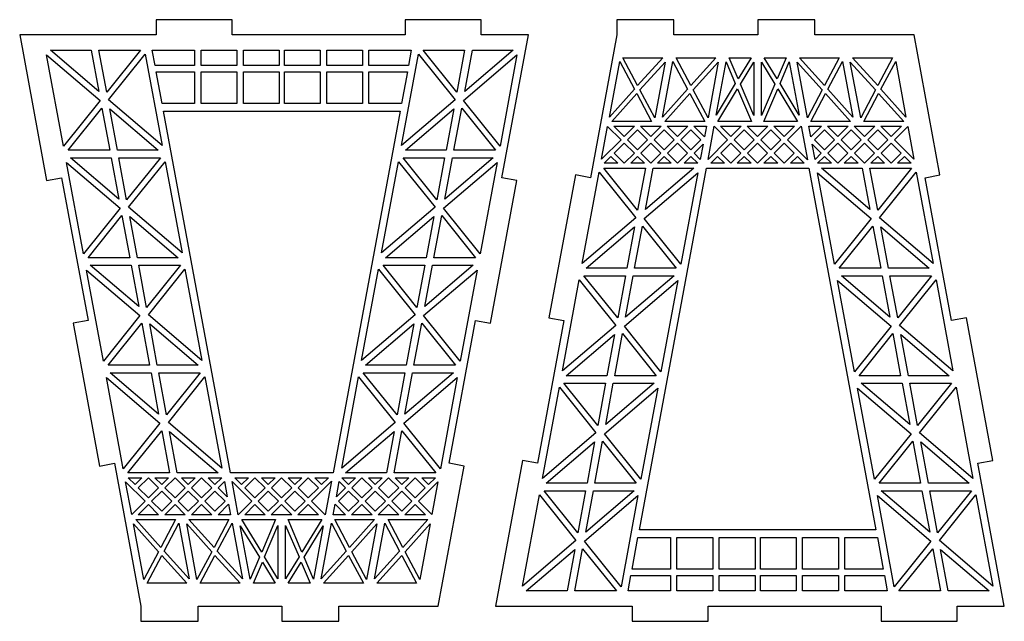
# Model space of a CAD drawing. Extents: x 0 to 1096, y 0 to 272.
# Drawn here: x 706.9 to 913.8, y 136.3 to 262.7 of the extents above; entities that cross this region are included whole.
import ezdxf

# ---------------------------------------------------------------- set-up
doc = ezdxf.new("R2010")
doc.units = 0
doc.layers.add('CYAN', color=4, linetype='CONTINUOUS')

msp = doc.modelspace()

# ---------------------------------------------------------------- linework, layer by layer
at = {"layer": 'CYAN'}
for p, q in [((751.54, 262.72), (735.54, 262.72)), ((735.54, 262.72), (735.54, 259.52)), ((751.54, 259.52), (751.54, 262.72)), ((803.86, 262.72), (787.86, 262.72)), ((787.86, 262.72), (787.86, 259.52)), ((803.86, 259.52), (803.86, 262.72)), ((844.34, 262.72), (832.34, 262.72)), ((832.34, 262.72), (832.34, 259.52)), ((844.34, 259.52), (844.34, 262.72)), ((873.94, 262.72), (861.94, 262.72)), ((861.94, 262.72), (861.94, 259.52)), ((873.94, 259.52), (873.94, 262.72)), ((706.86, 259.52), (712.52, 228.94)), ((735.54, 259.52), (706.86, 259.52)), ((787.86, 259.52), (751.54, 259.52)), ((813.76, 259.52), (803.86, 259.52)), ((808.2, 229.52), (813.76, 259.52)), ((832.34, 259.52), (826.78, 229.52)), ((861.94, 259.52), (844.34, 259.52)), ((894.8, 259.52), (873.94, 259.52)), ((900.24, 230.1), (894.8, 259.52)), ((712.52, 255.32), (723.76, 245.74)), ((716.08, 236.16), (712.52, 255.32)), ((713.32, 256.32), (721.9, 256.32)), ((723.5, 247.64), (713.32, 256.32)), ((721.9, 256.32), (723.5, 247.64)), ((723.52, 256.32), (732.26, 256.32)), ((725.16, 247.48), (723.52, 256.32)), ((732.26, 256.32), (725.16, 247.48)), ((725.54, 245.9), (733.24, 255.48)), ((733.24, 255.48), (736.78, 236.32)), ((734.72, 256.32), (743.62, 256.32)), ((735.3, 253.12), (734.72, 256.32)), ((743.62, 256.32), (743.62, 253.12)), ((744.98, 253.12), (744.98, 256.32)), ((744.98, 256.32), (752.5, 256.32)), ((752.5, 256.32), (752.5, 253.12)), ((753.86, 253.12), (753.86, 256.32)), ((753.86, 256.32), (761.38, 256.32)), ((761.38, 256.32), (761.38, 253.12)), ((762.5, 253.12), (762.5, 256.32)), ((762.5, 256.32), (770.02, 256.32)), ((770.02, 256.32), (770.02, 253.12)), ((771.38, 253.12), (771.38, 256.32)), ((771.38, 256.32), (778.9, 256.32)), ((778.9, 256.32), (778.9, 253.12)), ((780.26, 253.12), (780.26, 256.32)), ((780.26, 256.32), (789.16, 256.32)), ((787.1, 236.32), (790.64, 255.48)), ((789.16, 256.32), (788.58, 253.12)), ((790.64, 255.48), (798.34, 245.9)), ((791.62, 256.32), (800.36, 256.32)), ((798.72, 247.48), (791.62, 256.32)), ((800.36, 256.32), (798.72, 247.48)), ((800.12, 245.74), (811.36, 255.32)), ((810.56, 256.32), (800.38, 247.64)), ((800.38, 247.64), (801.98, 256.32)), ((801.98, 256.32), (810.56, 256.32)), ((811.36, 255.32), (807.8, 236.16)), ((836.72, 248.88), (833.62, 254.72)), ((833.62, 254.72), (842, 254.72)), ((842, 254.72), (836.72, 248.88)), ((847.9, 248.88), (844.8, 254.72)), ((844.8, 254.72), (853.18, 254.72)), ((853.18, 254.72), (847.9, 248.88)), ((857.86, 250.28), (855.98, 254.72)), ((855.98, 254.72), (860.58, 254.72)), ((860.58, 254.72), (857.86, 250.28)), ((866.02, 250.28), (863.3, 254.72)), ((863.3, 254.72), (867.9, 254.72)), ((867.9, 254.72), (866.02, 250.28)), ((875.98, 248.88), (870.7, 254.72)), ((870.7, 254.72), (879.08, 254.72)), ((879.08, 254.72), (875.98, 248.88)), ((887.16, 248.88), (881.88, 254.72)), ((881.88, 254.72), (890.26, 254.72)), ((890.26, 254.72), (887.16, 248.88)), ((743.62, 253.12), (735.3, 253.12)), ((752.5, 253.12), (744.98, 253.12)), ((761.38, 253.12), (753.86, 253.12)), ((770.02, 253.12), (762.5, 253.12)), ((778.9, 253.12), (771.38, 253.12)), ((788.58, 253.12), (780.26, 253.12)), ((830.78, 242.26), (832.94, 253.96)), ((832.94, 253.96), (836.04, 248.12)), ((837.2, 247.96), (842.48, 253.82)), ((842.48, 253.82), (840.3, 242.12)), ((841.96, 242.26), (844.12, 253.96)), ((844.12, 253.96), (847.22, 248.12)), ((848.38, 247.96), (853.66, 253.82)), ((853.66, 253.82), (851.5, 242.12)), ((853.22, 242.68), (855.3, 253.86)), ((855.3, 253.86), (857.24, 249.28)), ((858.32, 249.2), (861.14, 253.8)), ((861.14, 253.8), (861.14, 242.58)), ((862.74, 253.8), (865.56, 249.2)), ((862.74, 242.58), (862.74, 253.8)), ((866.64, 249.28), (868.58, 253.86)), ((868.58, 253.86), (870.66, 242.68)), ((870.22, 253.82), (875.5, 247.96)), ((872.38, 242.12), (870.22, 253.82)), ((876.66, 248.12), (879.76, 253.96)), ((879.76, 253.96), (881.92, 242.26)), ((881.4, 253.82), (886.68, 247.96)), ((883.58, 242.12), (881.4, 253.82)), ((887.84, 248.12), (890.94, 253.96)), ((890.94, 253.96), (893.1, 242.26)), ((735.56, 251.76), (743.62, 251.76)), ((736.78, 245.12), (735.56, 251.76)), ((743.62, 251.76), (743.62, 245.12)), ((744.98, 245.12), (744.98, 251.76)), ((744.98, 251.76), (752.5, 251.76)), ((752.5, 251.76), (752.5, 245.12)), ((753.86, 251.76), (761.38, 251.76)), ((753.86, 245.12), (753.86, 251.76)), ((761.38, 251.76), (761.38, 245.12)), ((762.5, 251.76), (770.02, 251.76)), ((762.5, 245.12), (762.5, 251.76)), ((770.02, 251.76), (770.02, 245.12)), ((771.38, 251.76), (778.9, 251.76)), ((771.38, 245.12), (771.38, 251.76)), ((778.9, 251.76), (778.9, 245.12)), ((780.26, 251.76), (788.32, 251.76)), ((780.26, 245.12), (780.26, 251.76)), ((788.32, 251.76), (787.1, 245.12)), ((857.24, 249.28), (853.22, 242.68)), ((861.14, 242.58), (858.32, 249.2)), ((865.56, 249.2), (862.74, 242.58)), ((870.66, 242.68), (866.64, 249.28)), ((836.04, 248.12), (830.78, 242.26)), ((831.26, 241.36), (836.52, 247.2)), ((836.52, 247.2), (839.62, 241.36)), ((840.3, 242.12), (837.2, 247.96)), ((847.22, 248.12), (841.96, 242.26)), ((842.44, 241.36), (847.7, 247.2)), ((847.7, 247.2), (850.8, 241.36)), ((851.5, 242.12), (848.38, 247.96)), ((853.54, 241.36), (857.72, 248.18)), ((857.72, 248.18), (860.62, 241.36)), ((863.26, 241.36), (866.16, 248.18)), ((866.16, 248.18), (870.34, 241.36)), ((875.5, 247.96), (872.38, 242.12)), ((873.08, 241.36), (876.18, 247.2)), ((876.18, 247.2), (881.44, 241.36)), ((881.92, 242.26), (876.66, 248.12)), ((886.68, 247.96), (883.58, 242.12)), ((884.26, 241.36), (887.36, 247.2)), ((887.36, 247.2), (892.62, 241.36)), ((893.1, 242.26), (887.84, 248.12)), ((723.76, 245.74), (716.08, 236.16)), ((717.04, 235.32), (724.14, 244.16)), ((724.14, 244.16), (725.78, 235.32)), ((736.78, 236.32), (725.54, 245.9)), ((743.62, 245.12), (736.78, 245.12)), ((752.5, 245.12), (744.98, 245.12)), ((761.38, 245.12), (753.86, 245.12)), ((770.02, 245.12), (762.5, 245.12)), ((778.9, 245.12), (771.38, 245.12)), ((787.1, 245.12), (780.26, 245.12)), ((798.34, 245.9), (787.1, 236.32)), ((798.1, 235.32), (799.74, 244.16)), ((799.74, 244.16), (806.84, 235.32)), ((807.8, 236.16), (800.12, 245.74)), ((727.42, 235.32), (725.8, 244)), ((725.8, 244), (735.98, 235.32)), ((737.08, 243.52), (786.8, 243.52)), ((751.16, 167.52), (737.08, 243.52)), ((786.8, 243.52), (772.72, 167.52)), ((787.9, 235.32), (798.08, 244)), ((798.08, 244), (796.46, 235.32)), ((829.12, 233.4), (830.4, 240.3)), ((830.4, 240.3), (833.22, 237.48)), ((839.62, 241.36), (831.26, 241.36)), ((833.9, 238.16), (831.74, 240.32)), ((831.74, 240.32), (836.06, 240.32)), ((836.06, 240.32), (833.9, 238.16)), ((837.34, 240.32), (841.66, 240.32)), ((839.5, 238.16), (837.34, 240.32)), ((841.66, 240.32), (839.5, 238.16)), ((850.8, 241.36), (842.44, 241.36)), ((845.1, 238.16), (842.94, 240.32)), ((842.94, 240.32), (847.26, 240.32)), ((847.26, 240.32), (845.1, 238.16)), ((850.74, 238.1), (848.54, 240.32)), ((848.54, 240.32), (851.16, 240.32)), ((851.16, 240.32), (850.74, 238.1)), ((851.5, 233.36), (852.78, 240.32)), ((852.78, 240.32), (855.62, 237.48)), ((860.62, 241.36), (853.54, 241.36)), ((856.3, 238.16), (854.14, 240.32)), ((854.14, 240.32), (858.46, 240.32)), ((858.46, 240.32), (856.3, 238.16)), ((861.9, 238.16), (859.74, 240.32)), ((859.74, 240.32), (864.06, 240.32)), ((864.06, 240.32), (861.9, 238.16)), ((870.34, 241.36), (863.26, 241.36)), ((867.5, 238.16), (865.34, 240.32)), ((865.34, 240.32), (869.66, 240.32)), ((869.66, 240.32), (867.5, 238.16)), ((868.18, 237.48), (871.08, 240.38)), ((871.08, 240.38), (872.4, 233.26)), ((873.14, 238.1), (872.72, 240.32)), ((872.72, 240.32), (875.34, 240.32)), ((881.44, 241.36), (873.08, 241.36)), ((875.34, 240.32), (873.14, 238.1)), ((878.78, 238.16), (876.62, 240.32)), ((876.62, 240.32), (880.94, 240.32)), ((880.94, 240.32), (878.78, 238.16)), ((884.38, 238.16), (882.22, 240.32)), ((882.22, 240.32), (886.54, 240.32)), ((892.62, 241.36), (884.26, 241.36)), ((886.54, 240.32), (884.38, 238.16)), ((889.98, 238.16), (887.82, 240.32)), ((887.82, 240.32), (892.14, 240.32)), ((892.14, 240.32), (889.98, 238.16)), ((890.66, 237.48), (893.48, 240.3)), ((893.48, 240.3), (894.76, 233.4)), ((834.58, 237.48), (836.7, 239.6)), ((836.7, 239.6), (838.82, 237.48)), ((840.18, 237.48), (842.3, 239.6)), ((842.3, 239.6), (844.42, 237.48)), ((845.78, 237.48), (847.9, 239.6)), ((847.9, 239.6), (850.02, 237.48)), ((856.98, 237.48), (859.1, 239.6)), ((859.1, 239.6), (861.22, 237.48)), ((862.58, 237.48), (864.7, 239.6)), ((864.7, 239.6), (866.82, 237.48)), ((873.86, 237.48), (875.98, 239.6)), ((875.98, 239.6), (878.1, 237.48)), ((879.46, 237.48), (881.58, 239.6)), ((881.58, 239.6), (883.7, 237.48)), ((885.06, 237.48), (887.18, 239.6)), ((887.18, 239.6), (889.3, 237.48)), ((833.22, 237.48), (829.12, 233.4)), ((831.78, 234.68), (833.9, 236.8)), ((833.9, 236.8), (836.02, 234.68)), ((836.7, 235.36), (834.58, 237.48)), ((838.82, 237.48), (836.7, 235.36)), ((837.38, 234.68), (839.5, 236.8)), ((839.5, 236.8), (841.62, 234.68)), ((842.3, 235.36), (840.18, 237.48)), ((844.42, 237.48), (842.3, 235.36)), ((842.98, 234.68), (845.1, 236.8)), ((845.1, 236.8), (847.22, 234.68)), ((847.9, 235.36), (845.78, 237.48)), ((850.02, 237.48), (847.9, 235.36)), ((848.58, 234.68), (850.46, 236.56)), ((850.46, 236.56), (849.88, 233.38)), ((855.62, 237.48), (851.5, 233.36)), ((854.18, 234.68), (856.3, 236.8)), ((856.3, 236.8), (858.42, 234.68)), ((859.1, 235.36), (856.98, 237.48)), ((861.22, 237.48), (859.1, 235.36)), ((859.78, 234.68), (861.9, 236.8)), ((861.9, 236.8), (864.02, 234.68)), ((864.7, 235.36), (862.58, 237.48)), ((866.82, 237.48), (864.7, 235.36)), ((865.38, 234.68), (867.5, 236.8)), ((867.5, 236.8), (869.62, 234.68)), ((872.4, 233.26), (868.18, 237.48)), ((874, 233.38), (873.42, 236.56)), ((873.42, 236.56), (875.3, 234.68)), ((875.98, 235.36), (873.86, 237.48)), ((878.1, 237.48), (875.98, 235.36)), ((876.66, 234.68), (878.78, 236.8)), ((878.78, 236.8), (880.9, 234.68)), ((881.58, 235.36), (879.46, 237.48)), ((883.7, 237.48), (881.58, 235.36)), ((882.26, 234.68), (884.38, 236.8)), ((884.38, 236.8), (886.5, 234.68)), ((887.18, 235.36), (885.06, 237.48)), ((889.3, 237.48), (887.18, 235.36)), ((887.86, 234.68), (889.98, 236.8)), ((889.98, 236.8), (892.1, 234.68)), ((894.76, 233.4), (890.66, 237.48)), ((725.78, 235.32), (717.04, 235.32)), ((735.98, 235.32), (727.42, 235.32)), ((796.46, 235.32), (787.9, 235.32)), ((806.84, 235.32), (798.1, 235.32)), ((829.66, 232.56), (831.1, 234)), ((831.1, 234), (832.54, 232.56)), ((833.9, 232.56), (831.78, 234.68)), ((836.02, 234.68), (833.9, 232.56)), ((835.26, 232.56), (836.7, 234)), ((836.7, 234), (838.14, 232.56)), ((839.5, 232.56), (837.38, 234.68)), ((841.62, 234.68), (839.5, 232.56)), ((840.86, 232.56), (842.3, 234)), ((842.3, 234), (843.74, 232.56)), ((845.1, 232.56), (842.98, 234.68)), ((847.22, 234.68), (845.1, 232.56)), ((846.46, 232.56), (847.9, 234)), ((847.9, 234), (849.34, 232.56)), ((849.88, 233.38), (848.58, 234.68)), ((852.06, 232.56), (853.5, 234)), ((853.5, 234), (854.94, 232.56)), ((856.3, 232.56), (854.18, 234.68)), ((858.42, 234.68), (856.3, 232.56)), ((857.66, 232.56), (859.1, 234)), ((859.1, 234), (860.54, 232.56)), ((861.9, 232.56), (859.78, 234.68)), ((864.02, 234.68), (861.9, 232.56)), ((863.26, 232.56), (864.7, 234)), ((864.7, 234), (866.14, 232.56)), ((867.5, 232.56), (865.38, 234.68)), ((869.62, 234.68), (867.5, 232.56)), ((868.86, 232.56), (870.3, 234)), ((870.3, 234), (871.74, 232.56)), ((875.3, 234.68), (874, 233.38)), ((874.54, 232.56), (875.98, 234)), ((875.98, 234), (877.42, 232.56)), ((878.78, 232.56), (876.66, 234.68)), ((880.9, 234.68), (878.78, 232.56)), ((880.14, 232.56), (881.58, 234)), ((881.58, 234), (883.02, 232.56)), ((884.38, 232.56), (882.26, 234.68)), ((886.5, 234.68), (884.38, 232.56)), ((885.74, 232.56), (887.18, 234)), ((887.18, 234), (888.62, 232.56)), ((889.98, 232.56), (887.86, 234.68)), ((892.1, 234.68), (889.98, 232.56)), ((891.34, 232.56), (892.78, 234)), ((892.78, 234), (894.22, 232.56)), ((720.26, 213.56), (716.7, 232.72)), ((716.7, 232.72), (727.96, 223.14)), ((727.68, 225.04), (717.52, 233.72)), ((717.52, 233.72), (726.08, 233.72)), ((726.08, 233.72), (727.68, 225.04)), ((729.34, 224.88), (727.72, 233.72)), ((727.72, 233.72), (736.44, 233.72)), ((736.44, 233.72), (729.34, 224.88)), ((729.72, 223.3), (737.42, 232.88)), ((737.42, 232.88), (740.98, 213.72)), ((782.9, 213.72), (786.46, 232.88)), ((786.46, 232.88), (794.16, 223.3)), ((794.54, 224.88), (787.44, 233.72)), ((787.44, 233.72), (796.16, 233.72)), ((796.16, 233.72), (794.54, 224.88)), ((795.92, 223.14), (807.18, 232.72)), ((806.36, 233.72), (796.2, 225.04)), ((796.2, 225.04), (797.8, 233.72)), ((797.8, 233.72), (806.36, 233.72)), ((807.18, 232.72), (803.62, 213.56)), ((832.54, 232.56), (829.66, 232.56)), ((838.14, 232.56), (835.26, 232.56)), ((843.74, 232.56), (840.86, 232.56)), ((849.34, 232.56), (846.46, 232.56)), ((854.94, 232.56), (852.06, 232.56)), ((860.54, 232.56), (857.66, 232.56)), ((866.14, 232.56), (863.26, 232.56)), ((871.74, 232.56), (868.86, 232.56)), ((877.42, 232.56), (874.54, 232.56)), ((883.02, 232.56), (880.14, 232.56)), ((888.62, 232.56), (885.74, 232.56)), ((894.22, 232.56), (891.34, 232.56)), ((823.64, 230.1), (818.08, 200.1)), ((826.78, 229.52), (823.64, 230.1)), ((825.08, 211.52), (828.62, 230.68)), ((828.62, 230.68), (836.32, 221.1)), ((836.7, 222.68), (829.6, 231.52)), ((829.6, 231.52), (838.34, 231.52)), ((838.34, 231.52), (836.7, 222.68)), ((837.08, 155.52), (851.16, 231.52)), ((838.1, 220.94), (849.34, 230.52)), ((848.54, 231.52), (838.36, 222.84)), ((838.36, 222.84), (839.96, 231.52)), ((839.96, 231.52), (848.54, 231.52)), ((849.34, 230.52), (845.8, 211.36)), ((851.16, 231.52), (872.72, 231.52)), ((872.72, 231.52), (886.8, 155.52)), ((878.08, 211.36), (874.54, 230.52)), ((874.54, 230.52), (885.78, 220.94)), ((885.52, 222.84), (875.34, 231.52)), ((875.34, 231.52), (883.92, 231.52)), ((883.92, 231.52), (885.52, 222.84)), ((887.18, 222.68), (885.54, 231.52)), ((885.54, 231.52), (894.28, 231.52)), ((894.28, 231.52), (887.18, 222.68)), ((887.56, 221.1), (895.26, 230.68)), ((895.26, 230.68), (898.8, 211.52)), ((897.1, 229.52), (900.24, 230.1)), ((712.52, 228.94), (715.68, 229.52)), ((715.68, 229.52), (721.22, 199.52)), ((805.8, 198.94), (811.36, 228.94)), ((811.36, 228.94), (808.2, 229.52)), ((902.66, 199.52), (897.1, 229.52)), ((727.96, 223.14), (720.26, 213.56)), ((721.24, 212.72), (728.34, 221.56)), ((728.34, 221.56), (729.98, 212.72)), ((740.98, 213.72), (729.72, 223.3)), ((731.6, 212.72), (730, 221.4)), ((730, 221.4), (740.18, 212.72)), ((794.16, 223.3), (782.9, 213.72)), ((783.7, 212.72), (793.88, 221.4)), ((793.88, 221.4), (792.28, 212.72)), ((793.9, 212.72), (795.54, 221.56)), ((795.54, 221.56), (802.64, 212.72)), ((803.62, 213.56), (795.92, 223.14)), ((836.32, 221.1), (825.08, 211.52)), ((836.08, 210.52), (837.72, 219.36)), ((837.72, 219.36), (844.82, 210.52)), ((845.8, 211.36), (838.1, 220.94)), ((885.78, 220.94), (878.08, 211.36)), ((879.06, 210.52), (886.16, 219.36)), ((886.16, 219.36), (887.8, 210.52)), ((898.8, 211.52), (887.56, 221.1)), ((825.88, 210.52), (836.06, 219.2)), ((836.06, 219.2), (834.46, 210.52)), ((889.42, 210.52), (887.82, 219.2)), ((887.82, 219.2), (898, 210.52)), ((729.98, 212.72), (721.24, 212.72)), ((731.88, 202.44), (721.7, 211.12)), ((721.7, 211.12), (730.26, 211.12)), ((730.26, 211.12), (731.88, 202.44)), ((740.18, 212.72), (731.6, 212.72)), ((733.54, 202.28), (731.9, 211.12)), ((731.9, 211.12), (740.64, 211.12)), ((740.64, 211.12), (733.54, 202.28)), ((790.34, 202.28), (783.24, 211.12)), ((783.24, 211.12), (791.98, 211.12)), ((792.28, 212.72), (783.7, 212.72)), ((791.98, 211.12), (790.34, 202.28)), ((802.18, 211.12), (792, 202.44)), ((792, 202.44), (793.62, 211.12)), ((793.62, 211.12), (802.18, 211.12)), ((802.64, 212.72), (793.9, 212.72)), ((724.44, 190.96), (720.9, 210.12)), ((720.9, 210.12), (732.14, 200.54)), ((733.92, 200.7), (741.6, 210.28)), ((741.6, 210.28), (745.16, 191.12)), ((778.72, 191.12), (782.28, 210.28)), ((782.28, 210.28), (789.96, 200.7)), ((791.74, 200.54), (802.98, 210.12)), ((802.98, 210.12), (799.44, 190.96)), ((834.46, 210.52), (825.88, 210.52)), ((844.82, 210.52), (836.08, 210.52)), ((887.8, 210.52), (879.06, 210.52)), ((898, 210.52), (889.42, 210.52)), ((820.9, 188.92), (824.44, 208.08)), ((824.44, 208.08), (832.14, 198.5)), ((832.52, 200.08), (825.42, 208.92)), ((825.42, 208.92), (834.16, 208.92)), ((834.16, 208.92), (832.52, 200.08)), ((833.92, 198.34), (845.16, 207.92)), ((844.36, 208.92), (834.18, 200.24)), ((834.18, 200.24), (835.78, 208.92)), ((835.78, 208.92), (844.36, 208.92)), ((845.16, 207.92), (841.6, 188.76)), ((882.28, 188.76), (878.72, 207.92)), ((878.72, 207.92), (889.96, 198.34)), ((889.7, 200.24), (879.52, 208.92)), ((879.52, 208.92), (888.1, 208.92)), ((888.1, 208.92), (889.7, 200.24)), ((891.36, 200.08), (889.72, 208.92)), ((889.72, 208.92), (898.46, 208.92)), ((898.46, 208.92), (891.36, 200.08)), ((891.74, 198.5), (899.44, 208.08)), ((899.44, 208.08), (902.98, 188.92)), ((745.16, 191.12), (733.92, 200.7)), ((789.96, 200.7), (778.72, 191.12)), ((721.22, 199.52), (718.08, 198.94)), ((718.08, 198.94), (723.64, 168.94)), ((732.14, 200.54), (724.44, 190.96)), ((725.42, 190.12), (732.52, 198.96)), ((732.52, 198.96), (734.16, 190.12)), ((735.78, 190.12), (734.18, 198.8)), ((734.18, 198.8), (744.36, 190.12)), ((779.52, 190.12), (789.7, 198.8)), ((789.7, 198.8), (788.1, 190.12)), ((789.72, 190.12), (791.36, 198.96)), ((791.36, 198.96), (798.46, 190.12)), ((799.44, 190.96), (791.74, 200.54)), ((797.1, 169.52), (802.66, 199.52)), ((802.66, 199.52), (805.8, 198.94)), ((821.22, 199.52), (815.68, 169.52)), ((818.08, 200.1), (821.22, 199.52)), ((905.8, 200.1), (902.66, 199.52)), ((911.36, 170.1), (905.8, 200.1)), ((832.14, 198.5), (820.9, 188.92)), ((821.7, 187.92), (831.88, 196.6)), ((831.88, 196.6), (830.26, 187.92)), ((831.9, 187.92), (833.54, 196.76)), ((833.54, 196.76), (840.64, 187.92)), ((841.6, 188.76), (833.92, 198.34)), ((889.96, 198.34), (882.28, 188.76)), ((883.24, 187.92), (890.34, 196.76)), ((890.34, 196.76), (891.98, 187.92)), ((902.98, 188.92), (891.74, 198.5)), ((893.62, 187.92), (892, 196.6)), ((892, 196.6), (902.18, 187.92)), ((734.16, 190.12), (725.42, 190.12)), ((736.06, 179.84), (725.88, 188.52)), ((725.88, 188.52), (734.46, 188.52)), ((734.46, 188.52), (736.06, 179.84)), ((744.36, 190.12), (735.78, 190.12)), ((737.72, 179.68), (736.08, 188.52)), ((736.08, 188.52), (744.82, 188.52)), ((744.82, 188.52), (737.72, 179.68)), ((786.16, 179.68), (779.06, 188.52)), ((779.06, 188.52), (787.8, 188.52)), ((788.1, 190.12), (779.52, 190.12)), ((787.8, 188.52), (786.16, 179.68)), ((798, 188.52), (787.82, 179.84)), ((787.82, 179.84), (789.42, 188.52)), ((789.42, 188.52), (798, 188.52)), ((798.46, 190.12), (789.72, 190.12)), ((728.62, 168.36), (725.08, 187.52)), ((725.08, 187.52), (736.32, 177.94)), ((738.1, 178.1), (745.8, 187.68)), ((745.8, 187.68), (749.34, 168.52)), ((774.54, 168.52), (778.08, 187.68)), ((778.08, 187.68), (785.78, 178.1)), ((787.56, 177.94), (798.8, 187.52)), ((798.8, 187.52), (795.26, 168.36)), ((828.34, 177.48), (821.24, 186.32)), ((821.24, 186.32), (829.98, 186.32)), ((830.26, 187.92), (821.7, 187.92)), ((829.98, 186.32), (828.34, 177.48)), ((840.18, 186.32), (830, 177.64)), ((830, 177.64), (831.6, 186.32)), ((831.6, 186.32), (840.18, 186.32)), ((840.64, 187.92), (831.9, 187.92)), ((891.98, 187.92), (883.24, 187.92)), ((893.88, 177.64), (883.7, 186.32)), ((883.7, 186.32), (892.28, 186.32)), ((892.28, 186.32), (893.88, 177.64)), ((902.18, 187.92), (893.62, 187.92)), ((895.54, 177.48), (893.9, 186.32)), ((893.9, 186.32), (902.64, 186.32)), ((902.64, 186.32), (895.54, 177.48)), ((816.7, 166.32), (820.26, 185.48)), ((820.26, 185.48), (827.96, 175.9)), ((829.72, 175.74), (840.98, 185.32)), ((840.98, 185.32), (837.42, 166.16)), ((886.46, 166.16), (882.9, 185.32)), ((882.9, 185.32), (894.16, 175.74)), ((895.92, 175.9), (903.62, 185.48)), ((903.62, 185.48), (907.18, 166.32)), ((736.32, 177.94), (728.62, 168.36)), ((749.34, 168.52), (738.1, 178.1)), ((785.78, 178.1), (774.54, 168.52)), ((795.26, 168.36), (787.56, 177.94)), ((729.6, 167.52), (736.7, 176.36)), ((736.7, 176.36), (738.34, 167.52)), ((739.96, 167.52), (738.36, 176.2)), ((738.36, 176.2), (748.54, 167.52)), ((775.34, 167.52), (785.52, 176.2)), ((785.52, 176.2), (783.92, 167.52)), ((785.54, 167.52), (787.18, 176.36)), ((787.18, 176.36), (794.28, 167.52)), ((827.96, 175.9), (816.7, 166.32)), ((907.18, 166.32), (895.92, 175.9)), ((817.52, 165.32), (827.68, 174)), ((827.68, 174), (826.08, 165.32)), ((827.72, 165.32), (829.34, 174.16)), ((829.34, 174.16), (836.44, 165.32)), ((837.42, 166.16), (829.72, 175.74)), ((894.16, 175.74), (886.46, 166.16)), ((887.44, 165.32), (894.54, 174.16)), ((894.54, 174.16), (896.16, 165.32)), ((897.8, 165.32), (896.2, 174)), ((896.2, 174), (906.36, 165.32)), ((812.52, 170.1), (806.86, 139.52)), ((815.68, 169.52), (812.52, 170.1)), ((908.2, 169.52), (911.36, 170.1)), ((723.64, 168.94), (726.78, 169.52)), ((726.78, 169.52), (732.34, 139.52)), ((794.8, 139.52), (800.24, 168.94)), ((800.24, 168.94), (797.1, 169.52)), ((913.76, 139.52), (908.2, 169.52)), ((730.4, 158.74), (729.12, 165.64)), ((729.12, 165.64), (733.22, 161.56)), ((738.34, 167.52), (729.6, 167.52)), ((731.1, 165.04), (729.66, 166.48)), ((729.66, 166.48), (732.54, 166.48)), ((732.54, 166.48), (731.1, 165.04)), ((731.78, 164.36), (733.9, 166.48)), ((733.9, 166.48), (736.02, 164.36)), ((736.7, 165.04), (735.26, 166.48)), ((735.26, 166.48), (738.14, 166.48)), ((738.14, 166.48), (736.7, 165.04)), ((737.38, 164.36), (739.5, 166.48)), ((739.5, 166.48), (741.62, 164.36)), ((748.54, 167.52), (739.96, 167.52)), ((742.3, 165.04), (740.86, 166.48)), ((740.86, 166.48), (743.74, 166.48)), ((743.74, 166.48), (742.3, 165.04)), ((742.98, 164.36), (745.1, 166.48)), ((745.1, 166.48), (747.22, 164.36)), ((747.9, 165.04), (746.46, 166.48)), ((746.46, 166.48), (749.34, 166.48)), ((749.34, 166.48), (747.9, 165.04)), ((748.58, 164.36), (749.88, 165.66)), ((749.88, 165.66), (750.46, 162.48)), ((772.72, 167.52), (751.16, 167.52)), ((752.78, 158.72), (751.5, 165.68)), ((751.5, 165.68), (755.62, 161.56)), ((753.5, 165.04), (752.06, 166.48)), ((752.06, 166.48), (754.94, 166.48)), ((754.94, 166.48), (753.5, 165.04)), ((754.18, 164.36), (756.3, 166.48)), ((756.3, 166.48), (758.42, 164.36)), ((759.1, 165.04), (757.66, 166.48)), ((757.66, 166.48), (760.54, 166.48)), ((760.54, 166.48), (759.1, 165.04)), ((759.78, 164.36), (761.9, 166.48)), ((761.9, 166.48), (764.02, 164.36)), ((764.7, 165.04), (763.26, 166.48)), ((763.26, 166.48), (766.14, 166.48)), ((766.14, 166.48), (764.7, 165.04)), ((765.38, 164.36), (767.5, 166.48)), ((767.5, 166.48), (769.62, 164.36)), ((768.18, 161.56), (772.4, 165.78)), ((770.3, 165.04), (768.86, 166.48)), ((768.86, 166.48), (771.74, 166.48)), ((771.74, 166.48), (770.3, 165.04)), ((772.4, 165.78), (771.08, 158.66)), ((773.42, 162.48), (774, 165.66)), ((774, 165.66), (775.3, 164.36)), ((775.98, 165.04), (774.54, 166.48)), ((774.54, 166.48), (777.42, 166.48)), ((783.92, 167.52), (775.34, 167.52)), ((777.42, 166.48), (775.98, 165.04)), ((776.66, 164.36), (778.78, 166.48)), ((778.78, 166.48), (780.9, 164.36)), ((781.58, 165.04), (780.14, 166.48)), ((780.14, 166.48), (783.02, 166.48)), ((783.02, 166.48), (781.58, 165.04)), ((782.26, 164.36), (784.38, 166.48)), ((784.38, 166.48), (786.5, 164.36)), ((794.28, 167.52), (785.54, 167.52)), ((785.74, 166.48), (788.62, 166.48)), ((787.18, 165.04), (785.74, 166.48)), ((788.62, 166.48), (787.18, 165.04)), ((787.86, 164.36), (789.98, 166.48)), ((789.98, 166.48), (792.1, 164.36)), ((790.66, 161.56), (794.76, 165.64)), ((792.78, 165.04), (791.34, 166.48)), ((791.34, 166.48), (794.22, 166.48)), ((794.22, 166.48), (792.78, 165.04)), ((794.76, 165.64), (793.48, 158.74)), ((733.9, 162.24), (731.78, 164.36)), ((736.02, 164.36), (733.9, 162.24)), ((734.58, 161.56), (736.7, 163.68)), ((736.7, 163.68), (738.82, 161.56)), ((739.5, 162.24), (737.38, 164.36)), ((741.62, 164.36), (739.5, 162.24)), ((740.18, 161.56), (742.3, 163.68)), ((742.3, 163.68), (744.42, 161.56)), ((745.1, 162.24), (742.98, 164.36)), ((747.22, 164.36), (745.1, 162.24)), ((745.78, 161.56), (747.9, 163.68)), ((747.9, 163.68), (750.02, 161.56)), ((750.46, 162.48), (748.58, 164.36)), ((756.3, 162.24), (754.18, 164.36)), ((758.42, 164.36), (756.3, 162.24)), ((756.98, 161.56), (759.1, 163.68)), ((759.1, 163.68), (761.22, 161.56)), ((761.9, 162.24), (759.78, 164.36)), ((764.02, 164.36), (761.9, 162.24)), ((762.58, 161.56), (764.7, 163.68)), ((764.7, 163.68), (766.82, 161.56)), ((767.5, 162.24), (765.38, 164.36)), ((769.62, 164.36), (767.5, 162.24)), ((775.3, 164.36), (773.42, 162.48)), ((773.86, 161.56), (775.98, 163.68)), ((775.98, 163.68), (778.1, 161.56)), ((778.78, 162.24), (776.66, 164.36)), ((780.9, 164.36), (778.78, 162.24)), ((779.46, 161.56), (781.58, 163.68)), ((781.58, 163.68), (783.7, 161.56)), ((784.38, 162.24), (782.26, 164.36)), ((786.5, 164.36), (784.38, 162.24)), ((785.06, 161.56), (787.18, 163.68)), ((787.18, 163.68), (789.3, 161.56)), ((789.98, 162.24), (787.86, 164.36)), ((792.1, 164.36), (789.98, 162.24)), ((824.14, 154.88), (817.04, 163.72)), ((817.04, 163.72), (825.78, 163.72)), ((826.08, 165.32), (817.52, 165.32)), ((825.78, 163.72), (824.14, 154.88)), ((835.98, 163.72), (825.8, 155.04)), ((825.8, 155.04), (827.42, 163.72)), ((827.42, 163.72), (835.98, 163.72)), ((836.44, 165.32), (827.72, 165.32)), ((896.16, 165.32), (887.44, 165.32)), ((898.08, 155.04), (887.9, 163.72)), ((887.9, 163.72), (896.46, 163.72)), ((896.46, 163.72), (898.08, 155.04)), ((906.36, 165.32), (897.8, 165.32)), ((899.74, 154.88), (898.1, 163.72)), ((898.1, 163.72), (906.84, 163.72)), ((906.84, 163.72), (899.74, 154.88)), ((733.22, 161.56), (730.4, 158.74)), ((736.7, 159.44), (734.58, 161.56)), ((738.82, 161.56), (736.7, 159.44)), ((742.3, 159.44), (740.18, 161.56)), ((744.42, 161.56), (742.3, 159.44)), ((747.9, 159.44), (745.78, 161.56)), ((750.02, 161.56), (747.9, 159.44)), ((755.62, 161.56), (752.78, 158.72)), ((759.1, 159.44), (756.98, 161.56)), ((761.22, 161.56), (759.1, 159.44)), ((764.7, 159.44), (762.58, 161.56)), ((766.82, 161.56), (764.7, 159.44)), ((771.08, 158.66), (768.18, 161.56)), ((775.98, 159.44), (773.86, 161.56)), ((778.1, 161.56), (775.98, 159.44)), ((781.58, 159.44), (779.46, 161.56)), ((783.7, 161.56), (781.58, 159.44)), ((787.18, 159.44), (785.06, 161.56)), ((789.3, 161.56), (787.18, 159.44)), ((793.48, 158.74), (790.66, 161.56)), ((812.52, 143.72), (816.08, 162.88)), ((816.08, 162.88), (823.76, 153.3)), ((825.54, 153.14), (836.78, 162.72)), ((836.78, 162.72), (833.24, 143.56)), ((890.64, 143.56), (887.1, 162.72)), ((887.1, 162.72), (898.34, 153.14)), ((900.12, 153.3), (907.8, 162.88)), ((907.8, 162.88), (911.36, 143.72)), ((731.74, 158.72), (733.9, 160.88)), ((733.9, 160.88), (736.06, 158.72)), ((737.34, 158.72), (739.5, 160.88)), ((739.5, 160.88), (741.66, 158.72)), ((742.94, 158.72), (745.1, 160.88)), ((745.1, 160.88), (747.26, 158.72)), ((748.54, 158.72), (750.74, 160.94)), ((750.74, 160.94), (751.16, 158.72)), ((754.14, 158.72), (756.3, 160.88)), ((756.3, 160.88), (758.46, 158.72)), ((759.74, 158.72), (761.9, 160.88)), ((761.9, 160.88), (764.06, 158.72)), ((765.34, 158.72), (767.5, 160.88)), ((767.5, 160.88), (769.66, 158.72)), ((772.72, 158.72), (773.14, 160.94)), ((773.14, 160.94), (775.34, 158.72)), ((776.62, 158.72), (778.78, 160.88)), ((778.78, 160.88), (780.94, 158.72)), ((782.22, 158.72), (784.38, 160.88)), ((784.38, 160.88), (786.54, 158.72)), ((787.82, 158.72), (789.98, 160.88)), ((789.98, 160.88), (792.14, 158.72)), ((731.26, 157.68), (739.62, 157.68)), ((736.52, 151.84), (731.26, 157.68)), ((736.06, 158.72), (731.74, 158.72)), ((739.62, 157.68), (736.52, 151.84)), ((741.66, 158.72), (737.34, 158.72)), ((747.7, 151.84), (742.44, 157.68)), ((742.44, 157.68), (750.8, 157.68)), ((747.26, 158.72), (742.94, 158.72)), ((750.8, 157.68), (747.7, 151.84)), ((751.16, 158.72), (748.54, 158.72)), ((757.72, 150.86), (753.54, 157.68)), ((753.54, 157.68), (760.62, 157.68)), ((758.46, 158.72), (754.14, 158.72)), ((760.62, 157.68), (757.72, 150.86)), ((764.06, 158.72), (759.74, 158.72)), ((766.16, 150.86), (763.26, 157.68)), ((763.26, 157.68), (770.34, 157.68)), ((769.66, 158.72), (765.34, 158.72)), ((770.34, 157.68), (766.16, 150.86)), ((775.34, 158.72), (772.72, 158.72)), ((776.18, 151.84), (773.08, 157.68)), ((773.08, 157.68), (781.44, 157.68)), ((781.44, 157.68), (776.18, 151.84)), ((780.94, 158.72), (776.62, 158.72)), ((786.54, 158.72), (782.22, 158.72)), ((787.36, 151.84), (784.26, 157.68)), ((784.26, 157.68), (792.62, 157.68)), ((792.62, 157.68), (787.36, 151.84)), ((792.14, 158.72), (787.82, 158.72)), ((732.94, 145.08), (730.78, 156.78)), ((730.78, 156.78), (736.04, 150.92)), ((737.2, 151.08), (740.3, 156.92)), ((740.3, 156.92), (742.48, 145.22)), ((741.96, 156.78), (747.22, 150.92)), ((744.12, 145.08), (741.96, 156.78)), ((748.38, 151.08), (751.5, 156.92)), ((751.5, 156.92), (753.66, 145.22)), ((753.22, 156.36), (757.24, 149.76)), ((755.3, 145.18), (753.22, 156.36)), ((758.32, 149.84), (761.14, 156.46)), ((761.14, 156.46), (761.14, 145.24)), ((762.74, 156.46), (765.56, 149.84)), ((762.74, 145.24), (762.74, 156.46)), ((766.64, 149.76), (770.66, 156.36)), ((770.66, 156.36), (768.58, 145.18)), ((770.22, 145.22), (772.38, 156.92)), ((772.38, 156.92), (775.5, 151.08)), ((776.66, 150.92), (781.92, 156.78)), ((781.92, 156.78), (779.76, 145.08)), ((781.4, 145.22), (783.58, 156.92)), ((783.58, 156.92), (786.68, 151.08)), ((787.84, 150.92), (793.1, 156.78)), ((793.1, 156.78), (790.94, 145.08)), ((886.8, 155.52), (837.08, 155.52)), ((823.76, 153.3), (812.52, 143.72)), ((833.24, 143.56), (825.54, 153.14)), ((835.56, 147.28), (836.78, 153.92)), ((836.78, 153.92), (843.62, 153.92)), ((843.62, 153.92), (843.62, 147.28)), ((844.98, 153.92), (852.5, 153.92)), ((844.98, 147.28), (844.98, 153.92)), ((852.5, 153.92), (852.5, 147.28)), ((853.86, 147.28), (853.86, 153.92)), ((853.86, 153.92), (861.38, 153.92)), ((861.38, 153.92), (861.38, 147.28)), ((862.5, 147.28), (862.5, 153.92)), ((862.5, 153.92), (870.02, 153.92)), ((870.02, 153.92), (870.02, 147.28)), ((871.38, 147.28), (871.38, 153.92)), ((871.38, 153.92), (878.9, 153.92)), ((878.9, 153.92), (878.9, 147.28)), ((880.26, 147.28), (880.26, 153.92)), ((880.26, 153.92), (887.1, 153.92)), ((887.1, 153.92), (888.32, 147.28)), ((898.34, 153.14), (890.64, 143.56)), ((911.36, 143.72), (900.12, 153.3)), ((742.48, 145.22), (737.2, 151.08)), ((753.66, 145.22), (748.38, 151.08)), ((775.5, 151.08), (770.22, 145.22)), ((786.68, 151.08), (781.4, 145.22)), ((813.32, 142.72), (823.5, 151.4)), ((823.5, 151.4), (821.9, 142.72)), ((823.52, 142.72), (825.16, 151.56)), ((825.16, 151.56), (832.26, 142.72)), ((891.62, 142.72), (898.72, 151.56)), ((898.72, 151.56), (900.36, 142.72)), ((901.98, 142.72), (900.38, 151.4)), ((900.38, 151.4), (910.56, 142.72)), ((736.04, 150.92), (732.94, 145.08)), ((733.62, 144.32), (736.72, 150.16)), ((736.72, 150.16), (742, 144.32)), ((747.22, 150.92), (744.12, 145.08)), ((744.8, 144.32), (747.9, 150.16)), ((747.9, 150.16), (753.18, 144.32)), ((757.24, 149.76), (755.3, 145.18)), ((761.14, 145.24), (758.32, 149.84)), ((765.56, 149.84), (762.74, 145.24)), ((768.58, 145.18), (766.64, 149.76)), ((770.7, 144.32), (775.98, 150.16)), ((775.98, 150.16), (779.08, 144.32)), ((779.76, 145.08), (776.66, 150.92)), ((781.88, 144.32), (787.16, 150.16)), ((787.16, 150.16), (790.26, 144.32)), ((790.94, 145.08), (787.84, 150.92)), ((755.98, 144.32), (757.86, 148.76)), ((757.86, 148.76), (760.58, 144.32)), ((763.3, 144.32), (766.02, 148.76)), ((766.02, 148.76), (767.9, 144.32)), ((843.62, 147.28), (835.56, 147.28)), ((852.5, 147.28), (844.98, 147.28)), ((861.38, 147.28), (853.86, 147.28)), ((870.02, 147.28), (862.5, 147.28)), ((878.9, 147.28), (871.38, 147.28)), ((888.32, 147.28), (880.26, 147.28)), ((834.72, 142.72), (835.3, 145.92)), ((835.3, 145.92), (843.62, 145.92)), ((843.62, 145.92), (843.62, 142.72)), ((844.98, 145.92), (852.5, 145.92)), ((844.98, 142.72), (844.98, 145.92)), ((852.5, 145.92), (852.5, 142.72)), ((853.86, 145.92), (861.38, 145.92)), ((853.86, 142.72), (853.86, 145.92)), ((861.38, 145.92), (861.38, 142.72)), ((862.5, 145.92), (870.02, 145.92)), ((862.5, 142.72), (862.5, 145.92)), ((870.02, 145.92), (870.02, 142.72)), ((871.38, 145.92), (878.9, 145.92)), ((871.38, 142.72), (871.38, 145.92)), ((878.9, 145.92), (878.9, 142.72)), ((880.26, 145.92), (888.58, 145.92)), ((880.26, 142.72), (880.26, 145.92)), ((888.58, 145.92), (889.16, 142.72)), ((742, 144.32), (733.62, 144.32)), ((753.18, 144.32), (744.8, 144.32)), ((760.58, 144.32), (755.98, 144.32)), ((767.9, 144.32), (763.3, 144.32)), ((779.08, 144.32), (770.7, 144.32)), ((790.26, 144.32), (781.88, 144.32)), ((821.9, 142.72), (813.32, 142.72)), ((832.26, 142.72), (823.52, 142.72)), ((843.62, 142.72), (834.72, 142.72)), ((852.5, 142.72), (844.98, 142.72)), ((861.38, 142.72), (853.86, 142.72)), ((870.02, 142.72), (862.5, 142.72)), ((878.9, 142.72), (871.38, 142.72)), ((889.16, 142.72), (880.26, 142.72)), ((900.36, 142.72), (891.62, 142.72)), ((910.56, 142.72), (901.98, 142.72)), ((732.34, 139.52), (732.34, 136.32)), ((744.34, 136.32), (744.34, 139.52)), ((744.34, 139.52), (761.94, 139.52)), ((761.94, 139.52), (761.94, 136.32)), ((773.94, 136.32), (773.94, 139.52)), ((773.94, 139.52), (794.8, 139.52)), ((806.86, 139.52), (835.54, 139.52)), ((835.54, 139.52), (835.54, 136.32)), ((851.54, 136.32), (851.54, 139.52)), ((851.54, 139.52), (887.86, 139.52)), ((887.86, 139.52), (887.86, 136.32)), ((903.86, 136.32), (903.86, 139.52)), ((903.86, 139.52), (913.76, 139.52)), ((732.34, 136.32), (744.34, 136.32)), ((761.94, 136.32), (773.94, 136.32)), ((835.54, 136.32), (851.54, 136.32)), ((887.86, 136.32), (903.86, 136.32))]:
    msp.add_line(p, q, dxfattribs=at)

doc.saveas('drawing.dxf')
